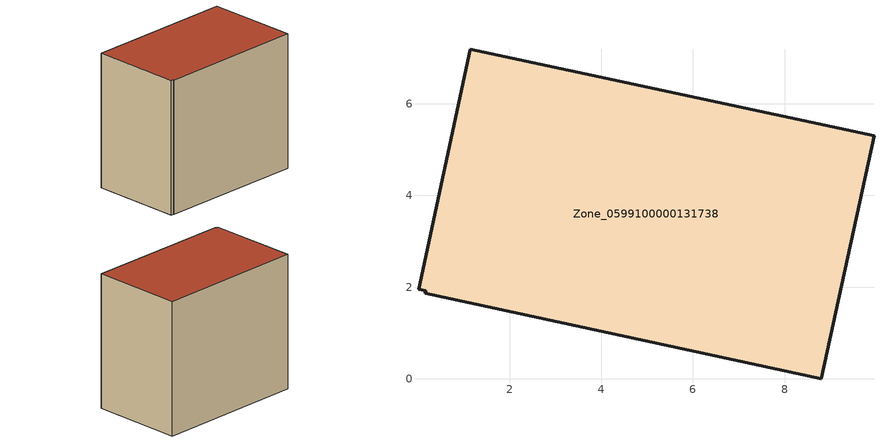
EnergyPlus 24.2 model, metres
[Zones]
Zone_0599100000131738
 floor ground (C_G): 8.8,0 0.16,1.86 0.18,1.92 0.01,1.96 1.14,7.19 9.95,5.3 z0
 wall outside (C_F): 8.8,0 9.95,5.3 1.14,7.19 0.01,1.96 0.18,1.92 0.16,1.86 8.8,0 z0:7.99
 roof outside (C_R): 0.16,1.86 8.8,0 9.95,5.3 1.14,7.19 0.01,1.96 0.18,1.92 z7.99
[BUILDING]
Pand.0599100000131738: North Axis=0; Terrain=City; Loads Convergence Tolerance Value=0.04; Temperature Convergence Tolerance Value=0.4; Solar Distribution=FullExterior; Maximum Number of Warmup Days=25; Minimum Number of Warmup Days=1
[Site:Location]
Rotterdam.The.Hague.AP_ZH_NLD Design_Conditions: Latitude=51.96; Longitude=4.45; Time Zone=1; Elevation=-4.5
[SITE:GROUNDTEMPERATURE:BUILDINGSURFACE]
18, 18, 18, 18, 18, 18, 18, 18, 18, 18, 18, 18
[MATERIAL] Thermal Absorptance=0.9; Solar Absorptance=0.7; Visible Absorptance=0.7
Name | Roughness | Thickness | Conductivity | Density | Specific Heat
G.TI.1975-1991 | MediumSmooth | 0.15 | 0.288461 | 540 | 1210
F.TI.1975-1991 | Rough | 0.3 | 0.230769 | 1920 | 840
R.TI.1975-1991 | MediumRough | 0.2 | 0.153846 | 1500 | 1000
[CONSTRUCTION]
C_G: G.TI.1975-1991
C_F: F.TI.1975-1991
C_R: R.TI.1975-1991
[ZONE]
Zone_0599100000131738: Type=1; Multiplier=1; Ceiling Height=Autocalculate; Volume=Autocalculate; Floor Area=autocalculate; Part of Total Floor Area=Yes
[ZONEINFILTRATION:DESIGNFLOWRATE]
Infil_Zone_0599100000131738: Zone or ZoneList or Space or SpaceList=Zone_0599100000131738; Schedule=AlwaysOn; Design Flow Rate Calculation Method=Flow/Area; Flow Rate per Floor Area=0.003; Constant Term Coefficient=1; Temperature Term Coefficient=0; Velocity Term Coefficient=0; Velocity Squared Term Coefficient=0
[HVACTEMPLATE:ZONE:IDEALLOADSAIRSYSTEM]
Zone_0599100000131738: Maximum Heating Supply Air Temperature=50; Minimum Cooling Supply Air Temperature=13; Maximum Heating Supply Air Humidity Ratio=0.0156; Minimum Cooling Supply Air Humidity Ratio=0.0077; Heating Limit=NoLimit; Cooling Limit=NoLimit; Dehumidification Control Type=ConstantSensibleHeatRatio; Cooling Sensible Heat Ratio=0.7; Dehumidification Setpoint=60; Humidification Control Type=None; Humidification Setpoint=30; Outdoor Air Method=None; Outdoor Air Flow Rate per Person=0.00944; Outdoor Air Flow Rate per Zone Floor Area=0; Outdoor Air Flow Rate per Zone=0; Demand Controlled Ventilation Type=None; Outdoor Air Economizer Type=NoEconomizer; Heat Recovery Type=None; Sensible Heat Recovery Effectiveness=0.7; Latent Heat Recovery Effectiveness=0.65
[ZONECONTROL:THERMOSTAT]
ThermostatControl_Zone_0599100000131738: Zone or ZoneList=Zone_0599100000131738; Control Type Schedule=DualSetpointControlType; Control 1=Thermostat_Zone_0599100000131738; Temperature Difference Between Cutout And Setpoint=0
[THERMOSTATSETPOINT:DUALSETPOINT]
Thermostat_Zone_0599100000131738: Heating Setpoint Temperature Schedule=HeatingSetpoint_Zone_0599100000131738; Cooling Setpoint Temperature Schedule=CoolingSetpoint_Zone_0599100000131738
[SCHEDULE:COMPACT]
HeatingSetpoint_Zone_0599100000131738: Through: 12/31, For: AllDays, Until: 24:00, 21
CoolingSetpoint_Zone_0599100000131738: Through: 12/31, For: AllDays, Until: 24:00, 24
DualSetpointControlType: Through: 12/31, For: AllDays, Until: 24:00, 4
AlwaysOn: Through: 12/31, For: AllDays, Until: 24:00, 1
